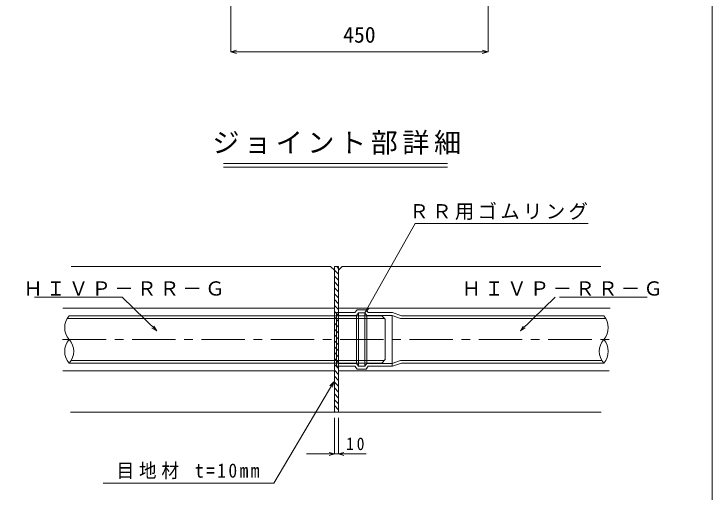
# Model space of a CAD drawing. Units: millimetres on the paper, enlarged 30 times, with parts at other scales. Extents: x -4200 to 14901, y -2940 to 4824.
# Drawn here: x 1785 to 4200, y -1547 to 106 of the extents above; entities that cross this region are included whole.
import ezdxf
from ezdxf.enums import TextEntityAlignment as Align

# ---------------------------------------------------------------- set-up
doc = ezdxf.new("R2010")
doc.units = ezdxf.units.MM
doc.header["$LTSCALE"] = 30
doc.linetypes.add('CHAIN1', pattern=[8, 5, -1, 1, -1])
doc.layers.add('0-0_図面枠', color=4, linetype='Continuous', lineweight=9)
doc.layers.add('1-0', color=7, linetype='Continuous', lineweight=9)
doc.styles.add('ＭＳ ゴシック', font='')
doc.styles.get('ＭＳ ゴシック').set_extended_font_data('MS Gothic')

msp = doc.modelspace()

# ---------------------------------------------------------------- linework, layer by layer
at = {"layer": '0-0_図面枠'}
for p, q in [((2535.24, -24.51), (2535.24, 193.82)), ((3425.24, -24.51), (3425.24, 193.82)), ((2535.24, -24.51), (2555.52, -19.08)), ((3425.24, -24.51), (3404.95, -19.08)), ((2535.24, -24.51), (3425.24, -24.51)), ((2535.24, -24.51), (2555.52, -29.95)), ((3425.24, -24.51), (3404.95, -29.95)), ((2510.24, -410.53), (3285.07, -410.53)), ((2510.24, -423.01), (3285.07, -423.01)), ((2971.96, -916.55), (2964.78, -926.03)), ((2971.96, -916.55), (3003.66, -916.55)), ((3003.66, -916.55), (3010.84, -926.03)), ((2900.85, -926.03), (2964.78, -926.03)), ((2908.11, -926.77), (2908.11, -1110.33)), ((2908.11, -936.25), (2969.94, -936.25)), ((2977.04, -926.77), (2969.86, -936.25)), ((2969.86, -936.4), (2969.86, -1101.75)), ((2977.04, -926.95), (2977.04, -1018.73)), ((2998.58, -926.71), (2998.58, -1018.73)), ((3005.76, -936.16), (3005.76, -1101.75)), ((3005.83, -936.25), (3093.21, -936.25)), ((3093.21, -936.25), (3121.93, -946.63)), ((3093.21, -936.54), (3093.21, -1110.33)), ((3125.79, -937.15), (3825.41, -937.15)), ((3066.69, -946.63), (1969.45, -946.63)), ((3121.93, -946.63), (3832.37, -946.63)), ((2977.04, -1111.05), (2977.04, -1019.27)), ((2998.58, -1111.29), (2998.58, -1019.27)), ((3066.69, -1091.38), (1983.38, -1091.38)), ((2908.11, -1101.75), (2969.94, -1101.75)), ((2977.04, -1111.23), (2969.86, -1101.75)), ((3005.83, -1101.75), (3093.21, -1101.75)), ((3093.21, -1101.75), (3121.93, -1091.38)), ((3121.93, -1091.38), (3818.44, -1091.38)), ((3125.79, -1100.86), (3825.41, -1100.86)), ((2971.96, -1121.45), (2964.78, -1111.98)), ((2971.96, -1121.45), (3003.66, -1121.45)), ((3003.66, -1121.45), (3010.84, -1111.98))]:
    msp.add_line(p, q, dxfattribs=at)
at = {"layer": '0-0_図面枠', "color": 7}
for p, q in [((3000.1, -924.35), (3172.58, -617.97)), ((3172.58, -617.97), (3771.08, -617.97)), ((2893.71, -767), (2893.71, -1271)), ((2908.11, -767), (2893.71, -767)), ((2908.11, -773.49), (2901.63, -767)), ((2908.11, -1271), (2908.11, -767)), ((2908.11, -793.85), (2893.71, -779.45)), ((2908.11, -814.21), (2893.71, -799.81)), ((2908.11, -834.58), (2893.71, -820.18)), ((2908.11, -854.94), (2893.71, -840.54)), ((2908.11, -875.31), (2893.71, -860.91)), ((1856.15, -872.43), (2159.04, -872.43)), ((2159.04, -872.43), (2279.07, -989.21)), ((2908.11, -895.67), (2893.71, -881.27)), ((3657.17, -872.43), (3537.15, -989.21)), ((3975.79, -872.43), (3672.9, -872.43)), ((2908.11, -916.04), (2893.71, -901.64)), ((3000.1, -924.35), (3013.53, -910.62)), ((2908.11, -936.4), (2893.71, -922)), ((2908.11, -956.77), (2893.71, -942.37)), ((2908.11, -977.13), (2893.71, -962.73)), ((2279.07, -989.21), (2262.31, -979.84)), ((2279.07, -989.21), (2269.24, -972.72)), ((2908.11, -997.5), (2893.71, -983.1)), ((3537.15, -989.21), (3546.98, -972.72)), ((3537.15, -989.21), (3553.91, -979.84)), ((2908.11, -1017.86), (2893.71, -1003.46)), ((2908.11, -1038.23), (2893.71, -1023.83)), ((2908.11, -1058.59), (2893.71, -1044.19)), ((2908.11, -1078.96), (2893.71, -1064.56)), ((2908.11, -1099.32), (2893.71, -1084.92)), ((2908.11, -1119.68), (2893.71, -1105.28)), ((2908.11, -1140.05), (2893.71, -1125.65)), ((2908.11, -1160.41), (2893.71, -1146.01)), ((2891.83, -1165.91), (2684.42, -1516.13)), ((2891.83, -1165.91), (2878.1, -1179.34)), ((2891.83, -1165.91), (2886.65, -1184.4)), ((2908.11, -1180.78), (2893.71, -1166.38)), ((2908.11, -1201.14), (2893.71, -1186.74)), ((2908.11, -1221.51), (2893.71, -1207.11)), ((2908.11, -1241.87), (2893.71, -1227.47)), ((2908.11, -1262.24), (2893.71, -1247.84)), ((2896.51, -1271), (2893.71, -1268.2)), ((2893.71, -1271), (2908.11, -1271)), ((2893.71, -1415), (2893.71, -1290.2)), ((2908.11, -1415), (2908.11, -1290.2)), ((2893.71, -1415), (2875.16, -1410.03)), ((2893.71, -1415), (2875.16, -1419.97)), ((2908.11, -1415), (2926.65, -1410.03)), ((2908.11, -1415), (2926.65, -1419.97)), ((2908.11, -1415), (3004.11, -1415)), ((2684.42, -1516.13), (2093.38, -1516.13))]:
    msp.add_line(p, q, dxfattribs=at)
at = {"layer": '0-0_図面枠', "color": 3}
for p, q in [((2921.07, -767), (3814.78, -767)), ((1954.71, -911), (2893.71, -911)), ((3847.11, -911), (2908.11, -911)), ((3843.15, -911), (2908.11, -911)), ((1953.97, -1127), (2893.71, -1127)), ((3843.89, -1127), (2908.11, -1127)), ((1981.31, -1271), (2893.71, -1271)), ((3816.56, -1271), (2908.11, -1271))]:
    msp.add_line(p, q, dxfattribs=at)
at = {"layer": '0-0_図面枠', "linetype": 'CHAIN1'}
msp.add_line((1953.71, -1019), (3849.68, -1019), dxfattribs=at)
at = {"layer": '0-0_図面枠', "color": 3}
for points in [[(2893.71, -779.96), (2880.75, -767), (1983.08, -767)], [(2921.07, -767), (2908.11, -779.96), (2908.11, -1271)]]:
    msp.add_lwpolyline(points, dxfattribs=at)
at = {"layer": '0-0_図面枠'}
for points in [[(3069.21, -1088.86), (3069.21, -949.15), (3057.21, -937.15), (1976.41, -937.15)], [(2900.85, -926.03), (2900.85, -1111.98), (2964.78, -1111.98)], [(2977.04, -926.77), (2998.58, -926.77), (3005.76, -936.25)], [(3010.84, -926.03), (3095, -926.03), (3125.4, -937.01)], [(3069.21, -1088.86), (3057.21, -1100.86), (1976.41, -1100.86)], [(2977.04, -1111.23), (2998.58, -1111.23), (3005.76, -1101.75)], [(3010.84, -1111.98), (3095, -1111.98), (3125.4, -1100.99)]]:
    msp.add_lwpolyline(points, dxfattribs=at)
at = {"layer": '0-0_図面枠', "color": 7}
msp.add_lwpolyline([(2908.11, -1415), (2893.71, -1415), (2797.71, -1415)], dxfattribs=at)
at = {"layer": '0-0_図面枠'}
for centre, start, end in [((2022.17, -978.08), 138.18999, 221.81), ((3779.65, -978.08), 318.19, 41.81001), ((2022.17, -1059.93), 138.18999, 221.81), ((1930.66, -1059.93), 318.18999, 41.81), ((3871.16, -1059.93), 138.19, 221.81001), ((3779.65, -1059.93), 318.19, 41.81001)]:
    msp.add_arc(centre, 61.39, start, end, dxfattribs=at)
at = {"layer": '1-0', "color": 5}
msp.add_lwpolyline([(4200, 2940), (-4200, 2940), (-4200, -2940), (4200, -2940)], close=True, dxfattribs=at)

# ---------------------------------------------------------------- texts
at = {"layer": '0-0_図面枠', "style": 'ＭＳ ゴシック'}
msp.add_text('450', height=54.99, dxfattribs=at).set_placement((2923.99, -9.51), align=Align.BOTTOM_LEFT)
at = {"layer": '0-0_図面枠', "color": 7, "attachment_point": 7, "style": 'ＭＳ ゴシック'}
for s, insert, char_height in [('\\T1.17;ジョイント部詳細', (2471.74, -380.2), 68.62), ('\\T1.17;ＲＲ用ゴムリング', (3153.09, -606.34), 49.27), ('\\T1.17;ＨＩＶＰ－ＲＲ－Ｇ', (1817.69, -868.28), 49.27), ('\\T1.17;ＨＩＶＰ－ＲＲ－Ｇ', (3333.79, -868.28), 49.27), ('\\T1.37;\\W0.9;10', (2934.27, -1402.18), 43.64), ('\\T1.28;\\W0.9;目地材\\~t=10mm', (2140.42, -1502.2), 49.27)]:
    msp.add_mtext(s, dxfattribs=dict(at, insert=insert, char_height=char_height))

doc.saveas('drawing.dxf')
